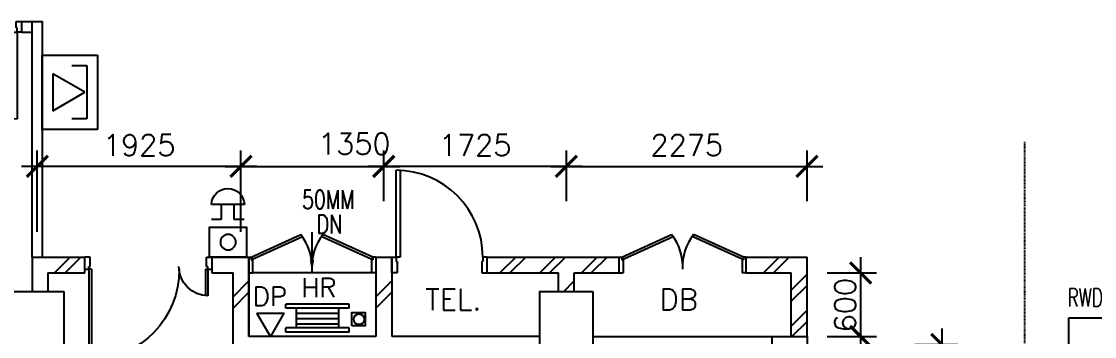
# Model space of a CAD drawing. Header units: feet. Extents: x 1407108 to 2957709, y -1501070 to -681589.
# Drawn here: x 1695810 to 1705952, y -838349 to -835374 of the extents above; entities that cross this region are included whole.
import ezdxf

# ---------------------------------------------------------------- set-up
doc = ezdxf.new("R2010")
doc.units = ezdxf.units.FT
doc.header["$LTSCALE"] = 13
doc.header["$MEASUREMENT"] = 0
doc.linetypes.add('DASHDOT', pattern=[1, 0.5, -0.25, 0, -0.25])
doc.linetypes.add('DIVIDE', pattern=[1.25, 0.5, -0.25, 0, -0.25, 0, -0.25])
doc.layers.get('0').update_dxf_attribs({"linetype": 'CONTINUOUS'})
for name, color, linetype in [('-FF', 240, 'CONTINUOUS'), ('-HR', 4, 'CONTINUOUS'), ('AR', 7, 'CONTINUOUS'), ('COL', 3, 'CONTINUOUS'), ('DIM', 7, 'CONTINUOUS'), ('DOOR', 5, 'CONTINUOUS'), ('DR', 7, 'CONTINUOUS'), ('FIT', 5, 'CONTINUOUS'), ('hatch', 7, 'CONTINUOUS'), ('partition', 7, 'CONTINUOUS'), ('PIPE', 5, 'DIVIDE'), ('RWDP', 145, 'CONTINUOUS'), ('T25', 7, 'CONTINUOUS'), ('TEX', 2, 'CONTINUOUS'), ('WALL', 2, 'CONTINUOUS'), ('WIN', 5, 'CONTINUOUS')]:
    doc.layers.add(name, color=color, linetype=linetype)
doc.styles.add('ROMANS', font='romans')
doc.styles.get("Standard").update_dxf_attribs({"font": 'ROMANS.SHX'})
doc.dimstyles.new('STANDARD$0', dxfattribs={"dimscale": 0, "dimtxt": 8, "dimasz": 6, "dimexe": 1, "dimexo": 1, "dimgap": 3, "dimtad": 1, "dimdec": 0, "dimlfac": -1, "dimrnd": 1, "dimzin": 0, "dimdsep": 46, "dimtxsty": 'Standard', "dimcen": 0, "dimclrd": 5, "dimclre": 250, "dimadec": 0, "dimazin": 0, "dimtfac": 1, "dimtdec": 4, "dimtofl": 0, "dimtmove": 0, "dimatfit": 3, "dimfxl": 1, "dimtolj": 1, "dimtzin": 0, "dimarcsym": 0})

# ---------------------------------------------------------------- blocks, each defined once
blk = doc.blocks.new('d900-1b1')
at = {"layer": 'DR'}
for p, q in [((40, 100), (40, 920)), ((80, 919), (80, 100)), ((0, 0), (0, 100)), ((0, 100), (40, 100)), ((50, 0), (0, 0)), ((80, 100), (40, 100)), ((40, 100), (40, 60)), ((40, 60), (50, 60)), ((50, 60), (50, 0)), ((860, 60), (850, 60)), ((850, 60), (850, 0)), ((850, 0), (900, 0)), ((860, 100), (860, 60)), ((900, 100), (860, 100)), ((900, 0), (900, 100))]:
    blk.add_line(p, q, dxfattribs=at)
blk.add_arc((40, 100), 820, 0, 90, dxfattribs=at)
blk = doc.blocks.new('_ARCHTICK')
at = {"color": 0, "linetype": 'ByBlock', "const_width": 0.15}
blk.add_lwpolyline([(-0.5, -0.5), (0.5, 0.5)], dxfattribs=at)
blk = doc.blocks.new('*D420')
at = {"layer": 'DIM', "color": 7, "lineweight": -2, "transparency": 16777216}
for p, q in [((1704509, -838274), (1704509, -842574)), ((1704255, -838424), (1704659, -838424)), ((1704255, -842424), (1704659, -842424))]:
    blk.add_line(p, q, dxfattribs=at)
at = {"layer": 'DIM', "color": 7, "lineweight": -2, "transparency": 16777216, "xscale": 200, "yscale": 200, "zscale": 200}
for p, rotation in [((1704509, -838424), 90), ((1704509, -842424), 270)]:
    blk.add_blockref('_ARCHTICK', p, dxfattribs=dict(at, rotation=rotation))
at = {"layer": 'DIM', "color": 7, "transparency": 16777216, "insert": (1704309, -841623), "char_height": 200, "attachment_point": 5, "rotation": 90, "style": 'ROMANS'}
blk.add_mtext('\\A1;4000', dxfattribs=at)
blk = doc.blocks.new('DR-900-B')
at = {"layer": 'DR'}
for p, q in [((0, 900), (-150, 900)), ((-150, 900), (-150, 860)), ((-150, 860), (-110, 860)), ((-110, 860), (-110, 850)), ((-110, 850), (0, 850)), ((0, 850), (0, 900)), ((-150, 40), (-970, 40)), ((-969, 80), (-150, 80)), ((-150, 80), (-150, 40)), ((-150, 40), (-110, 40)), ((-150, 0), (-150, 40)), ((0, 0), (-150, 0)), ((-110, 50), (0, 50)), ((-110, 40), (-110, 50)), ((0, 50), (0, 0))]:
    blk.add_line(p, q, dxfattribs=at)
blk.add_arc((-150, 40), 820, 90, 180, dxfattribs=at)
blk = doc.blocks.new('D1200')
at = {"layer": 'DR', "color": 7}
for p, q in [((37, 115), (37, 965)), ((62, 115), (62, 965)), ((1138, 115), (1138, 364)), ((1163, 115), (1163, 365)), ((0, 115), (37, 115)), ((37, 115), (37, 90)), ((62, 115), (37, 115)), ((1138, 115), (1163, 115)), ((1163, 115), (1163, 90)), ((1163, 115), (1200, 115)), ((37, 90), (50, 90)), ((50, 90), (50, 0)), ((1150, 90), (1150, 0)), ((1150, 90), (1163, 90))]:
    blk.add_line(p, q, dxfattribs=at)
blk.add_arc((1163, 90), 275, 90, 180, dxfattribs=at)
at = {"layer": 'WIN', "color": 7}
for p, q in [((62, 965), (37, 965)), ((62, 965), (62, 965)), ((50, 0), (0, 0)), ((1150, 0), (1200, 0))]:
    blk.add_line(p, q, dxfattribs=at)
blk.add_arc((50, 125), 840, 359.3227, 89.147, dxfattribs=at)
blk = doc.blocks.new('*D424')
at = {"layer": 'DIM', "color": 7, "lineweight": -2, "transparency": 16777216}
for p, q in [((1695960, -837362), (1695960, -836592)), ((1697885, -837362), (1697885, -836592)), ((1698035, -836742), (1695810, -836742))]:
    blk.add_line(p, q, dxfattribs=at)
at = {"layer": 'DIM', "color": 7, "lineweight": -2, "transparency": 16777216, "xscale": 200, "yscale": 200, "zscale": 200, "rotation": 180}
blk.add_blockref('_ARCHTICK', (1695960, -836742), dxfattribs=at)
at = {"layer": 'DIM', "color": 7, "lineweight": -2, "transparency": 16777216, "xscale": 200, "yscale": 200, "zscale": 200}
blk.add_blockref('_ARCHTICK', (1697885, -836742), dxfattribs=at)
at = {"layer": 'DIM', "color": 7, "transparency": 16777216, "insert": (1696923, -836542), "char_height": 200, "attachment_point": 5, "style": 'ROMANS'}
blk.add_mtext('\\A1;1925', dxfattribs=at)
blk = doc.blocks.new('*D425')
at = {"layer": 'DIM', "color": 7, "lineweight": -2, "transparency": 16777216}
for p, q in [((1697885, -837071), (1697885, -836592)), ((1699235, -837071), (1699235, -836592)), ((1697735, -836742), (1699385, -836742))]:
    blk.add_line(p, q, dxfattribs=at)
at = {"layer": 'DIM', "color": 7, "lineweight": -2, "transparency": 16777216, "xscale": 200, "yscale": 200, "zscale": 200, "rotation": 180}
blk.add_blockref('_ARCHTICK', (1697885, -836742), dxfattribs=at)
at = {"layer": 'DIM', "color": 7, "lineweight": -2, "transparency": 16777216, "xscale": 200, "yscale": 200, "zscale": 200}
blk.add_blockref('_ARCHTICK', (1699235, -836742), dxfattribs=at)
at = {"layer": 'DIM', "color": 7, "transparency": 16777216, "insert": (1698956, -836529), "char_height": 200, "attachment_point": 5, "style": 'ROMANS'}
blk.add_mtext('\\A1;1350', dxfattribs=at)
blk = doc.blocks.new('*D426')
at = {"layer": 'DIM', "color": 7, "lineweight": -2, "transparency": 16777216}
for p, q in [((1699235, -837071), (1699235, -836592)), ((1700960, -837071), (1700960, -836592)), ((1701110, -836742), (1699085, -836742))]:
    blk.add_line(p, q, dxfattribs=at)
at = {"layer": 'DIM', "color": 7, "lineweight": -2, "transparency": 16777216, "xscale": 200, "yscale": 200, "zscale": 200, "rotation": 180}
blk.add_blockref('_ARCHTICK', (1699235, -836742), dxfattribs=at)
at = {"layer": 'DIM', "color": 7, "lineweight": -2, "transparency": 16777216, "xscale": 200, "yscale": 200, "zscale": 200}
blk.add_blockref('_ARCHTICK', (1700960, -836742), dxfattribs=at)
at = {"layer": 'DIM', "color": 7, "transparency": 16777216, "insert": (1700098, -836542), "char_height": 200, "attachment_point": 5, "style": 'ROMANS'}
blk.add_mtext('\\A1;1725', dxfattribs=at)
blk = doc.blocks.new('*D427')
at = {"layer": 'DIM', "color": 7, "lineweight": -2, "transparency": 16777216}
for p, q in [((1700960, -837071), (1700960, -836592)), ((1703235, -837071), (1703235, -836592)), ((1700810, -836742), (1703385, -836742))]:
    blk.add_line(p, q, dxfattribs=at)
at = {"layer": 'DIM', "color": 7, "lineweight": -2, "transparency": 16777216, "xscale": 200, "yscale": 200, "zscale": 200, "rotation": 180}
blk.add_blockref('_ARCHTICK', (1700960, -836742), dxfattribs=at)
at = {"layer": 'DIM', "color": 7, "lineweight": -2, "transparency": 16777216, "xscale": 200, "yscale": 200, "zscale": 200}
blk.add_blockref('_ARCHTICK', (1703235, -836742), dxfattribs=at)
at = {"layer": 'DIM', "color": 7, "transparency": 16777216, "insert": (1702098, -836542), "char_height": 200, "attachment_point": 5, "style": 'ROMANS'}
blk.add_mtext('\\A1;2275', dxfattribs=at)
blk = doc.blocks.new('*D428')
at = {"layer": 'DIM', "color": 7, "linetype": 'Continuous', "lineweight": -2, "transparency": 16777216}
for p, q in [((1703742, -838499), (1703742, -837599)), ((1703424, -837749), (1703892, -837749)), ((1703424, -838349), (1703892, -838349))]:
    blk.add_line(p, q, dxfattribs=at)
at = {"layer": 'DIM', "color": 7, "linetype": 'Continuous', "lineweight": -2, "transparency": 16777216, "xscale": 200, "yscale": 200, "zscale": 200}
for p, rotation in [((1703742, -837749), 90), ((1703742, -838349), 270)]:
    blk.add_blockref('_ARCHTICK', p, dxfattribs=dict(at, rotation=rotation))
at = {"layer": 'DIM', "color": 7, "linetype": 'Continuous', "transparency": 16777216, "insert": (1703595, -838053), "char_height": 200, "attachment_point": 5, "rotation": 90, "style": 'ROMANS'}
blk.add_mtext('\\A1;600', dxfattribs=at)
blk = doc.blocks.new('100FT')
at = {"layer": 'PIPE', "linetype": 'Continuous'}
blk.add_circle((0, 0), 50, dxfattribs=at)
blk = doc.blocks.new('A$C7CE3714C')
at = {"layer": 'FIT'}
blk.add_lwpolyline([(0, 0), (126, 0), (126, 126), (0, 126)], close=True, dxfattribs=at)
at = {"layer": 'FIT', "xscale": -1}
blk.add_blockref('100FT', (63, 66), dxfattribs=at)
blk = doc.blocks.new('ALARM BELL')
at = {"layer": '-FF'}
for p, q in [((-159, 140), (153, 140)), ((-60, 140), (-60, 0)), ((60, 140), (60, 0)), ((-156, 0), (-60, 0)), ((60, 0), (152, 0))]:
    blk.add_line(p, q, dxfattribs=at)
blk.add_arc((-3, 135), 156, 1.8551, 178.1449, dxfattribs=at)
blk = doc.blocks.new('BREAK GLASS')
at = {"layer": '-FF'}
blk.add_lwpolyline([(-175, 281), (-175, 0), (175, 0), (175, 281)], close=True, dxfattribs=at)
blk.add_circle((2, 140), 73.3, dxfattribs=at)
blk = doc.blocks.new('FIREMAN INTERCOM')
at = {"layer": '-FF', "color": 3, "ltscale": 10}
for p, q in [((-350, 522), (350, 522)), ((-350, 0), (-350, 522)), ((350, 522), (350, 0)), ((350, 0), (-350, 0))]:
    blk.add_line(p, q, dxfattribs=at)
at = {"layer": '-FF', "ltscale": 10}
for p, q in [((-254, 281), (-254, 422)), ((-254, 422), (251, 422)), ((251, 422), (251, 281)), ((-1, 402), (-176, 100)), ((173, 100), (-1, 402)), ((-176, 100), (173, 100))]:
    blk.add_line(p, q, dxfattribs=at)

msp = doc.modelspace()

# ---------------------------------------------------------------- linework, layer by layer
at = {"layer": '-HR', "color": 13}
for p, q in [((1698308.6, -838082.4), (1698308.6, -838042.4)), ((1698908.6, -838042.4), (1698308.6, -838042.4)), ((1698908.6, -838082.4), (1698308.6, -838082.4)), ((1698408.6, -838267.8), (1698408.6, -838082.4)), ((1698808.6, -838267.8), (1698808.6, -838082.4)), ((1698908.6, -838082.4), (1698908.6, -838042.4)), ((1698808.6, -838132.4), (1698408.6, -838132.4)), ((1698808.6, -838182.4), (1698408.6, -838182.4)), ((1698908.6, -838267.8), (1698308.6, -838267.8)), ((1698308.6, -838307.8), (1698308.6, -838267.8)), ((1698908.6, -838307.8), (1698308.6, -838307.8)), ((1698808.6, -838232.4), (1698408.6, -838232.4)), ((1698908.6, -838307.8), (1698908.6, -838267.8))]:
    msp.add_line(p, q, dxfattribs=at)
msp.add_lwpolyline([(1698035.7, -838129.1), (1698289.7, -838129.1), (1698162.7, -838349.1)], close=True, dxfattribs=at)
at = {"layer": 'AR', "color": 4, "linetype": 'DASHDOT'}
msp.add_line((1705293.8, -843993.8), (1705293.8, -836509.6), dxfattribs=at)
at = {"layer": 'COL'}
for p, q in [((1700710.2, -838674.1), (1700710.2, -838174.1)), ((1701210.2, -838174.1), (1701210.2, -838674.1))]:
    msp.add_line(p, q, dxfattribs=at)
for points in [[(1696210.2, -837924.1), (1696210.2, -838674.1), (1695710.2, -838674.1), (1695710.2, -837924.1)], [(1701210.2, -837924.1), (1701210.2, -838674.1), (1700710.2, -838674.1), (1700710.2, -837924.1)], [(1705710.2, -838174.1), (1706210.2, -838174.1), (1706210.2, -838674.1), (1705710.2, -838674.1)], [(1703085.2, -838499.1), (1702905.2, -838499.1), (1702905.2, -838349.1), (1703235.2, -838349.1), (1703235.2, -838679.1), (1703085.2, -838679.1)]]:
    msp.add_lwpolyline(points, close=True, dxfattribs=at)
at = {"layer": 'DOOR'}
for p, q in [((1697980.2, -837599.1), (1698451.2, -837385.8)), ((1697994, -837619.9), (1698466.1, -837405.9)), ((1699116.4, -837619.9), (1698644.3, -837405.9)), ((1699130.2, -837599.1), (1698659.2, -837385.8)), ((1701484.1, -837599.1), (1701955.1, -837385.8)), ((1701498, -837619.9), (1701970, -837405.9)), ((1702620.3, -837619.9), (1702148.3, -837405.9)), ((1702634.1, -837599.1), (1702163.2, -837385.8)), ((1697955.2, -837599.1), (1697980.2, -837599.1)), ((1697980.2, -837599.1), (1697980.2, -837624.1)), ((1697994, -837619.9), (1697980.2, -837599.1)), ((1699116.4, -837619.9), (1699130.2, -837599.1)), ((1699130.2, -837599.1), (1699130.2, -837624.1)), ((1699155.2, -837599.1), (1699130.2, -837599.1)), ((1701459.1, -837599.1), (1701484.1, -837599.1)), ((1701484.1, -837599.1), (1701484.1, -837624.1)), ((1701498, -837619.9), (1701484.1, -837599.1)), ((1702620.3, -837619.9), (1702634.1, -837599.1)), ((1702634.1, -837599.1), (1702634.1, -837624.1)), ((1702659.1, -837599.1), (1702634.1, -837599.1)), ((1697980.2, -837624.1), (1697993.2, -837624.1)), ((1697993.2, -837624.1), (1697993.2, -837749.1)), ((1699130.2, -837624.1), (1699117.2, -837624.1)), ((1699117.2, -837624.1), (1699117.2, -837749.1)), ((1701484.1, -837624.1), (1701497.1, -837624.1)), ((1701497.1, -837624.1), (1701497.1, -837749.1)), ((1702634.1, -837624.1), (1702621.1, -837624.1)), ((1702621.1, -837624.1), (1702621.1, -837749.1)), ((1697955.2, -837749.1), (1697993.2, -837749.1)), ((1699155.2, -837749.1), (1699117.2, -837749.1)), ((1701459.1, -837749.1), (1701497.1, -837749.1)), ((1702659.1, -837749.1), (1702621.1, -837749.1))]:
    msp.add_line(p, q, dxfattribs=at)
for centre, start, end in [((1698057.8, -837692.8), 357.5509, 37.96545), ((1699052.6, -837692.8), 142.03455, 182.4491), ((1701561.7, -837692.8), 357.5509, 37.96545), ((1702556.5, -837692.8), 142.03455, 182.4491)]:
    msp.add_arc(centre, 499, start, end, dxfattribs=at)
at = {"layer": 'DR'}
for p, q in [((1695910.2, -835374.1), (1696010.2, -835374.1)), ((1698556.3, -837749.1), (1698556.3, -837364.7))]:
    msp.add_line(p, q, dxfattribs=at)
at = {"layer": 'hatch', "color": 1}
for p, q in [((1696122, -837749.1), (1696272, -837599.1)), ((1696222.7, -837749.1), (1696372.7, -837599.1)), ((1700482.2, -837599.1), (1700332.2, -837749.1)), ((1700576.2, -837599.1), (1700426.2, -837749.1)), ((1700858.1, -837599.1), (1700708.1, -837749.1)), ((1700952.1, -837599.1), (1700802.1, -837749.1)), ((1701252, -837599.1), (1701102, -837749.1)), ((1701346, -837599.1), (1701196, -837749.1)), ((1702972.7, -837599.1), (1702822.7, -837749.1)), ((1703066.7, -837599.1), (1702916.7, -837749.1)), ((1703085.2, -837910.7), (1703235.2, -837760.7)), ((1697810.2, -837974.1), (1697960.2, -837824.1)), ((1699160.2, -837974.1), (1699310.2, -837824.1)), ((1700935.2, -837924.1), (1701035.2, -837824.1)), ((1703085.2, -838016.8), (1703235.2, -837866.8)), ((1697810.2, -838080.2), (1697960.2, -837930.2)), ((1699160.2, -838080.2), (1699310.2, -837930.2)), ((1703085.2, -838250.2), (1703235.2, -838100.2)), ((1703092.4, -838349.1), (1703235.2, -838206.2))]:
    msp.add_line(p, q, dxfattribs=at)
at = {"layer": 'hatch'}
msp.add_line((1699160.2, -837749.1), (1697993.2, -837749.1), dxfattribs=at)
at = {"layer": 'hatch', "color": 7}
msp.add_solid([(1698535.5, -837624.1), (1698577.1, -837624.1), (1698556.3, -837749.1)], dxfattribs=at)
at = {"layer": 'partition'}
for p, q in [((1695810.2, -835374.1), (1695910.2, -835374.1)), ((1695910.2, -837599.1), (1695910.2, -835374.1)), ((1696010.2, -837599.1), (1696010.2, -835374.1)), ((1695810.2, -835474.1), (1695910.2, -835474.1)), ((1695810.2, -835474.1), (1695910.2, -835474.1))]:
    msp.add_line(p, q, dxfattribs=at)
at = {"layer": 'WALL'}
for p, q in [((1695910.2, -837599.1), (1696410.2, -837599.1)), ((1695910.2, -837599.1), (1695910.2, -837924.1)), ((1696410.2, -837749.1), (1696410.2, -837599.1)), ((1697610.2, -837599.1), (1697960.2, -837599.1)), ((1697610.2, -837599.1), (1697610.2, -837749.1)), ((1697960.2, -838349.1), (1697960.2, -837599.1)), ((1697960.2, -837599.1), (1697960.2, -838349.1)), ((1699160.2, -837599.1), (1699160.2, -838349.1)), ((1699160.2, -837599.1), (1699310.2, -837599.1)), ((1699310.2, -837599.1), (1699310.2, -838349.1)), ((1700210.2, -837599.1), (1701459.1, -837599.1)), ((1701459.1, -837749.1), (1701459.1, -837599.1)), ((1702659.1, -837599.1), (1703235.2, -837599.1)), ((1702659.1, -837749.1), (1702659.1, -837599.1)), ((1703235.2, -838349.1), (1703235.2, -837599.1)), ((1696060.2, -837749.1), (1696410.2, -837749.1)), ((1696060.2, -837749.1), (1696060.2, -837924.1)), ((1697610.2, -837749.1), (1697810.2, -837749.1)), ((1697810.2, -838499.1), (1697810.2, -837749.1)), ((1700210.2, -837749.1), (1700885.2, -837749.1)), ((1700885.2, -837924.1), (1700885.2, -837749.1)), ((1701035.2, -837924.1), (1701035.2, -837749.1)), ((1701035.2, -837749.1), (1701459.1, -837749.1)), ((1702659.1, -837749.1), (1703085.2, -837749.1)), ((1703085.2, -838349.1), (1703085.2, -837749.1)), ((1699160.2, -838349.1), (1697960.2, -838349.1)), ((1700710.2, -838349.1), (1699310.2, -838349.1)), ((1701210.2, -838349.1), (1703085.2, -838349.1))]:
    msp.add_line(p, q, dxfattribs=at)

# ---------------------------------------------------------------- block references
at = {"layer": '-FF', "rotation": 270}
msp.add_blockref('FIREMAN INTERCOM', (1696006.2, -836043.6), dxfattribs=at)
at = {"layer": '-FF', "xscale": -1}
msp.add_blockref('ALARM BELL', (1697758.3, -837243), dxfattribs=at)
at = {"layer": '-FF', "xscale": -1, "rotation": 180}
msp.add_blockref('BREAK GLASS', (1697761.6, -837318), dxfattribs=at)
at = {"layer": 'DR', "rotation": 179.9999999599794}
msp.add_blockref('d900-1b1', (1695810.2, -835374.1), dxfattribs=at)
at = {"layer": 'DR', "linetype": 'Continuous', "xscale": -1, "rotation": 180}
msp.add_blockref('D1200', (1696410.2, -837599.1), dxfattribs=at)
at = {"layer": 'T25', "xscale": -1, "rotation": 270}
msp.add_blockref('A$C7CE3714C', (1698934.1, -838249.1), dxfattribs=at)
at = {"layer": 'WALL', "rotation": 270}
msp.add_blockref('DR-900-B', (1699310.2, -837749.1), dxfattribs=at)

# ---------------------------------------------------------------- texts
at = {"layer": '-HR', "color": 7, "style": 'ROMANS'}
for s, p in [('HR', (1698455.2, -837977.7)), ('DP ', (1697995.4, -838060.1))]:
    msp.add_text(s, height=180, dxfattribs=at).set_placement(p)
at = {"layer": 'RWDP', "color": 142, "style": 'ROMANS', "width": 0.7}
msp.add_text('RWDP', height=170, dxfattribs=at).set_placement((1705696.7, -838065.5))
at = {"layer": 'T25', "color": 2, "style": 'ROMANS'}
for s, p in [('TEL.', (1699626.6, -838099)), ('DB', (1701842, -838099))]:
    msp.add_text(s, height=200, dxfattribs=at).set_placement(p)
at = {"layer": 'TEX', "color": 7, "ltscale": 0.5, "style": 'ROMANS', "width": 0.75}
for s, p in [('50MM ', (1698461.7, -837142.1)), ('50MM ', (1698461.7, -837142.1)), ('DN', (1698599.2, -837375.6)), ('DN', (1698599.2, -837375.6))]:
    msp.add_text(s, height=175, dxfattribs=at).set_placement(p)

# ---------------------------------------------------------------- dimensions: what is measured, and where the dimension line sits
at = {"layer": 'DIM'}
for base, p1, p2, picture, middle in [((1695960.2, -836742), (1697885.2, -837512.3), (1695960.2, -837512.3), '*D424', (1696922.7, -836542)), ((1703235.2, -836742), (1700960.2, -837220.7), (1703235.2, -837220.7), '*D427', (1702097.7, -836542))]:
    dim = msp.add_linear_dim(base=base, p1=p1, p2=p2, dimstyle='STANDARD$0', override={"dimscale": 100, "dimtxt": 2, "dimasz": 2, "dimexe": 1.5, "dimexo": 1.5, "dimgap": 1, "dimtxsty": 'ROMANS', "dimblk": 'ARCHTICK', "dimdle": 1.5, "dimclrd": 7, "dimclre": 7, "dimclrt": 7, "dimtdec": 0, "dimtmove": 2}, dxfattribs=at)
    dim.commit()
    dim.dimension.update_dxf_attribs({"geometry": picture, "text_midpoint": middle})
dim = msp.add_linear_dim(base=(1699235.2, -836742), p1=(1697885.2, -837220.7), p2=(1699235.2, -837220.7), dimstyle='STANDARD$0', override={"dimscale": 100, "dimtxt": 2, "dimasz": 2, "dimexe": 1.5, "dimexo": 1.5, "dimgap": 1, "dimtxsty": 'ROMANS', "dimblk": 'ARCHTICK', "dimdle": 1.5, "dimclrd": 7, "dimclre": 7, "dimclrt": 7, "dimtdec": 0, "dimtmove": 2}, dxfattribs=at)
dim.commit()
dim.dimension.update_dxf_attribs({"geometry": '*D425', "text_midpoint": (1698956.5, -836529.5), "dimtype": 160})
dim = msp.add_linear_dim(base=(1699235.2, -836742), p1=(1700960.2, -837220.7), p2=(1699235.2, -837220.7), angle=180, dimstyle='STANDARD$0', override={"dimscale": 100, "dimtxt": 2, "dimasz": 2, "dimexe": 1.5, "dimexo": 1.5, "dimgap": 1, "dimtxsty": 'ROMANS', "dimblk": 'ARCHTICK', "dimdle": 1.5, "dimclrd": 7, "dimclre": 7, "dimclrt": 7, "dimtdec": 0, "dimtmove": 2}, dxfattribs=at)
dim.commit()
dim.dimension.update_dxf_attribs({"geometry": '*D426', "text_midpoint": (1700097.7, -836542)})
at = {"layer": 'DIM', "linetype": 'Continuous'}
dim = msp.add_linear_dim(base=(1703742.4, -837749.1), p1=(1703274.4, -838349.1), p2=(1703274.4, -837749.1), angle=90, dimstyle='STANDARD$0', override={"dimscale": 100, "dimtxt": 2, "dimasz": 2, "dimexe": 1.5, "dimexo": 1.5, "dimgap": 1, "dimtxsty": 'ROMANS', "dimblk": 'ARCHTICK', "dimdle": 1.5, "dimclrd": 7, "dimclre": 7, "dimclrt": 7, "dimtdec": 0, "dimtmove": 2}, dxfattribs=at)
dim.commit()
dim.dimension.update_dxf_attribs({"geometry": '*D428', "text_midpoint": (1703595, -838052.7), "dimtype": 160})
at = {"layer": 'DIM'}
dim = msp.add_linear_dim(base=(1704508.8, -842424.1), p1=(1704105, -838424.1), p2=(1704105, -842424.1), angle=270, dimstyle='STANDARD$0', override={"dimscale": 100, "dimtxt": 2, "dimasz": 2, "dimexe": 1.5, "dimexo": 1.5, "dimgap": 1, "dimtxsty": 'ROMANS', "dimblk": 'ARCHTICK', "dimdle": 1.5, "dimclrd": 7, "dimclre": 7, "dimclrt": 7, "dimtdec": 0, "dimtmove": 2}, dxfattribs=at)
dim.commit()
dim.dimension.update_dxf_attribs({"geometry": '*D420', "text_midpoint": (1704308.8, -841622.9), "dimtype": 161})

doc.saveas('drawing.dxf')
